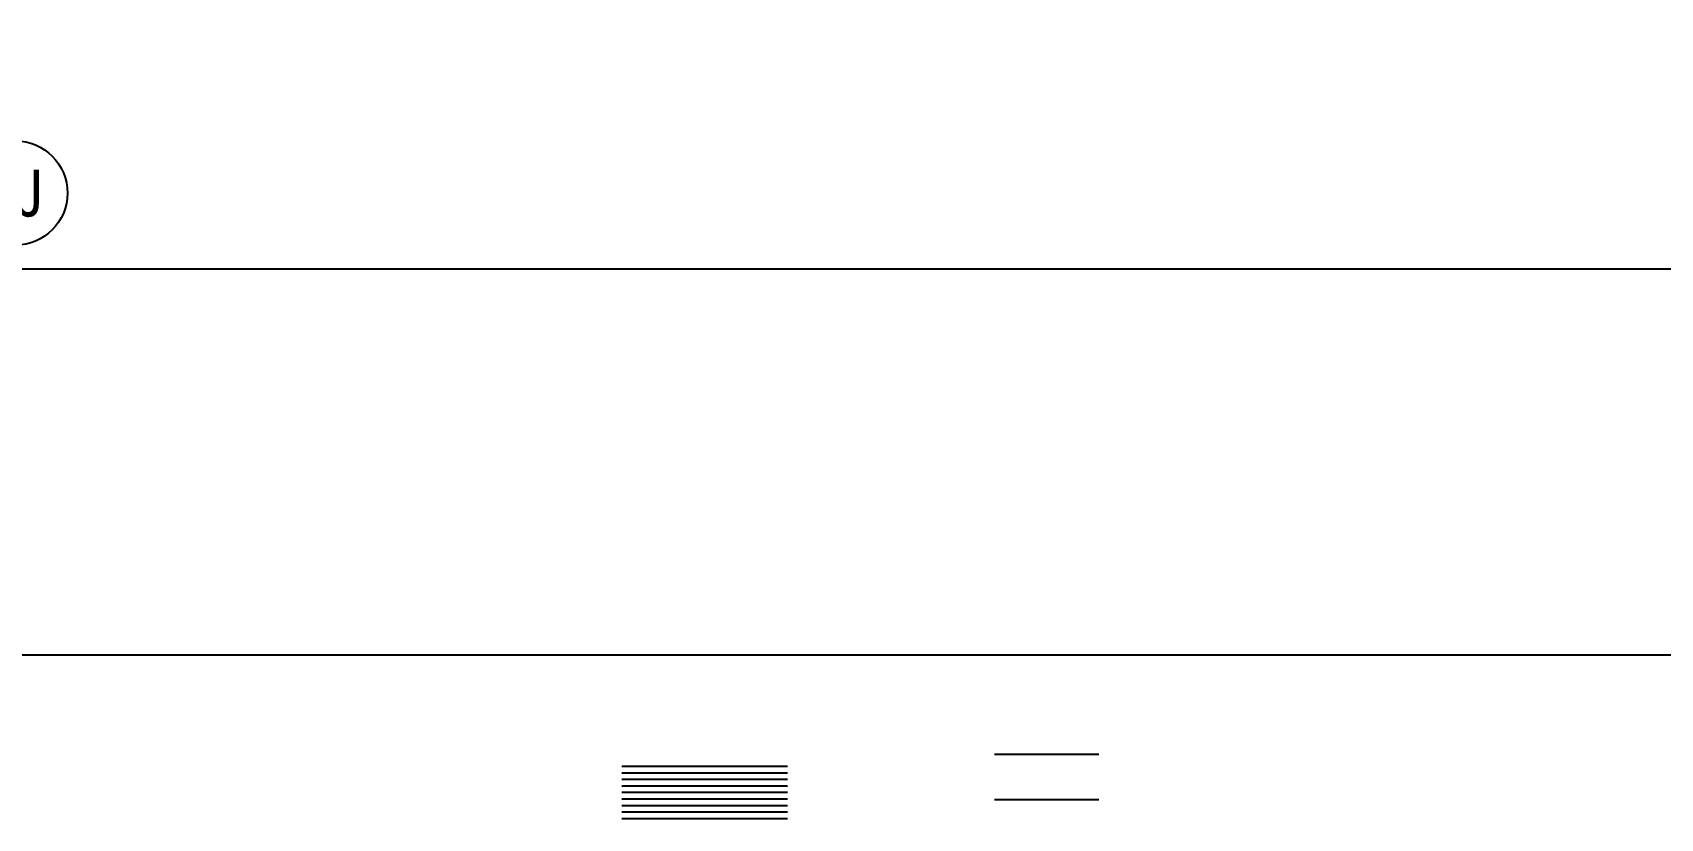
# Model space of a CAD drawing. Extents: x 72637 to 526294, y -245768 to 30884.
# Drawn here: x 157029 to 169511, y -111832 to -105811 of the extents above; entities that cross this region are included whole.
import ezdxf
from ezdxf.enums import TextEntityAlignment as Align

# ---------------------------------------------------------------- set-up
doc = ezdxf.new("R2010")
doc.units = 0
doc.header["$LTSCALE"] = 10
doc.header["$MEASUREMENT"] = 0
for name, color, linetype in [('01-标注_轴线坐标', 132, 'Continuous'), ('02-TEXT_轴号', 7, 'Continuous'), ('A-C_玻璃幕墙', 140, 'Continuous'), ('AXIS_TEXT', 7, 'Continuous')]:
    doc.layers.add(name, color=color, linetype=linetype)
doc.layers.add('04-不打印_辅助线', color=165, linetype='Continuous', plot=False)
doc.layers.add('DIM_MODI', color=6, linetype='Continuous', plot=False)
doc.styles.add('_TCH_AXIS', font='STXIHEI.TTF', dxfattribs={"width": 0.75})
doc.styles.add('COMPLEX', font='COMPLEX')

# ---------------------------------------------------------------- blocks, each defined once
blk = doc.blocks.new('*U2276')
at = {"layer": 'A-C_玻璃幕墙'}
blk.add_line((-635, 0), (635, 0), dxfattribs=at)
blk = doc.blocks.new('*U2277')
at = {"layer": 'DIM_MODI', "color": 0, "linetype": 'ByBlock', "lineweight": -2, "transparency": 16777216}
for p in [(0, 0), (0, -50), (0, -100), (0, -150), (0, -200), (0, -250), (0, -300), (0, -350), (0, -400)]:
    blk.add_blockref('*U2276', p, dxfattribs=at)
blk = doc.blocks.new('_AXISO')
blk.add_circle((0, 0), 0.5)
at = {"layer": 'AXIS_TEXT', "style": 'COMPLEX', "width": 1.041667}
blk.add_attdef('A', text='', height=0.56, dxfattribs=at).set_placement((-0.25, -0.28), (0.25, -0.28), align=Align.FIT)

msp = doc.modelspace()

# ---------------------------------------------------------------- linework, layer by layer
for points in [[(164403.9, -111339.6), (165203.9, -111339.6)], [(165203.9, -111689.6), (164403.9, -111689.6)]]:
    msp.add_lwpolyline(points)
at = {"layer": '04-不打印_辅助线'}
for points in [[(118747.5, -86708.1), (276006.9, -86708.1), (276006.9, -110581.4), (118747.5, -110581.4)], [(121958, -94242.8), (483151.6, -94242.8), (483151.6, -107623.6), (121958, -107623.6)]]:
    msp.add_lwpolyline(points, close=True, dxfattribs=at)

# ---------------------------------------------------------------- block references
at = {"layer": '01-标注_轴线坐标'}
ref = msp.add_blockref('_AXISO', (156897.2, -107040.3), dxfattribs=dict(at, xscale=800, yscale=800, zscale=800))
ref.add_attrib('A', 'BJ', dxfattribs={"layer": '02-TEXT_轴号', "height": 359.35, "style": '_TCH_AXIS', "width": 1.127279}).set_placement((156682.4, -107219.9), (157111.9, -107219.9), align=Align.FIT)
at = {"layer": 'DIM_MODI'}
msp.add_blockref('*U2277', (162183.6, -111432.1), dxfattribs=at)

doc.saveas('drawing.dxf')
